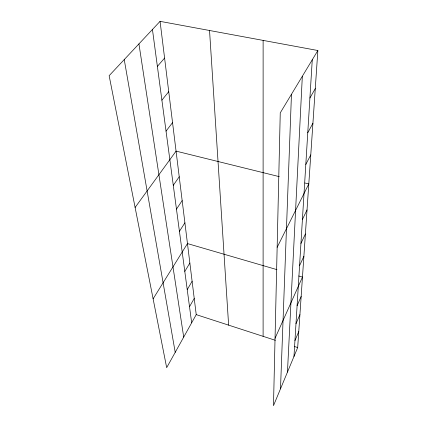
<?xml version="1.0" encoding="UTF-8"?>
<svg xmlns="http://www.w3.org/2000/svg" width="427" height="427" viewBox="0 0 427 427"><rect width="100%" height="100%" fill="white"/><g stroke="black" fill="none" stroke-linecap="round" stroke-linejoin="round"><path stroke-width="0.64" d="M263.107 336.332L263.123 40.4M280.502 388.821L291.46 94.282M287.456 372.114L302.327 76.262M293.963 356.492L312.265 59.78M317.859 50.514L280.251 112.877L273.493 405.65L297.683 347.557L317.859 50.514L160.066 21.35L109.141 75.696L166.674 367.668L196.223 314.624L160.066 21.35M294.94 340.639L298.767 331.592M295.98 323.746L299.919 314.592M297.096 305.711L301.152 296.455M275.047 338.301L302.471 277.07L298.745 275.986M299.562 265.717L303.88 256.291M300.934 243.459L305.396 233.969M302.417 219.462L307.029 209.919M277.15 247.334L308.796 183.946L304.947 182.991M305.807 164.47L310.765 154.905M307.766 132.77L312.916 123.243M309.906 98.029L315.27 88.597M189.513 306.714L194.226 298.452M187.229 289.623L192.113 281.286M184.795 271.439L189.86 263.032M153.112 298.836L187.464 243.582L276.947 269.64M179.431 231.327L184.902 222.814M176.463 209.134L182.164 200.594M173.282 185.313L179.228 176.757M135.108 207.469L176.063 151.126L279.258 176.639M166.034 131.121L172.551 122.613M161.892 100.137L168.74 91.698M157.382 66.382L164.592 58.072M196.223 314.624L275.356 340.308M294.571 346.548L297.683 347.557M124.241 59.588L175.214 352.339M138.94 43.896L183.706 337.095M152.444 29.484L191.664 322.807M209.54 30.493L228.632 325.144"/></g></svg>
